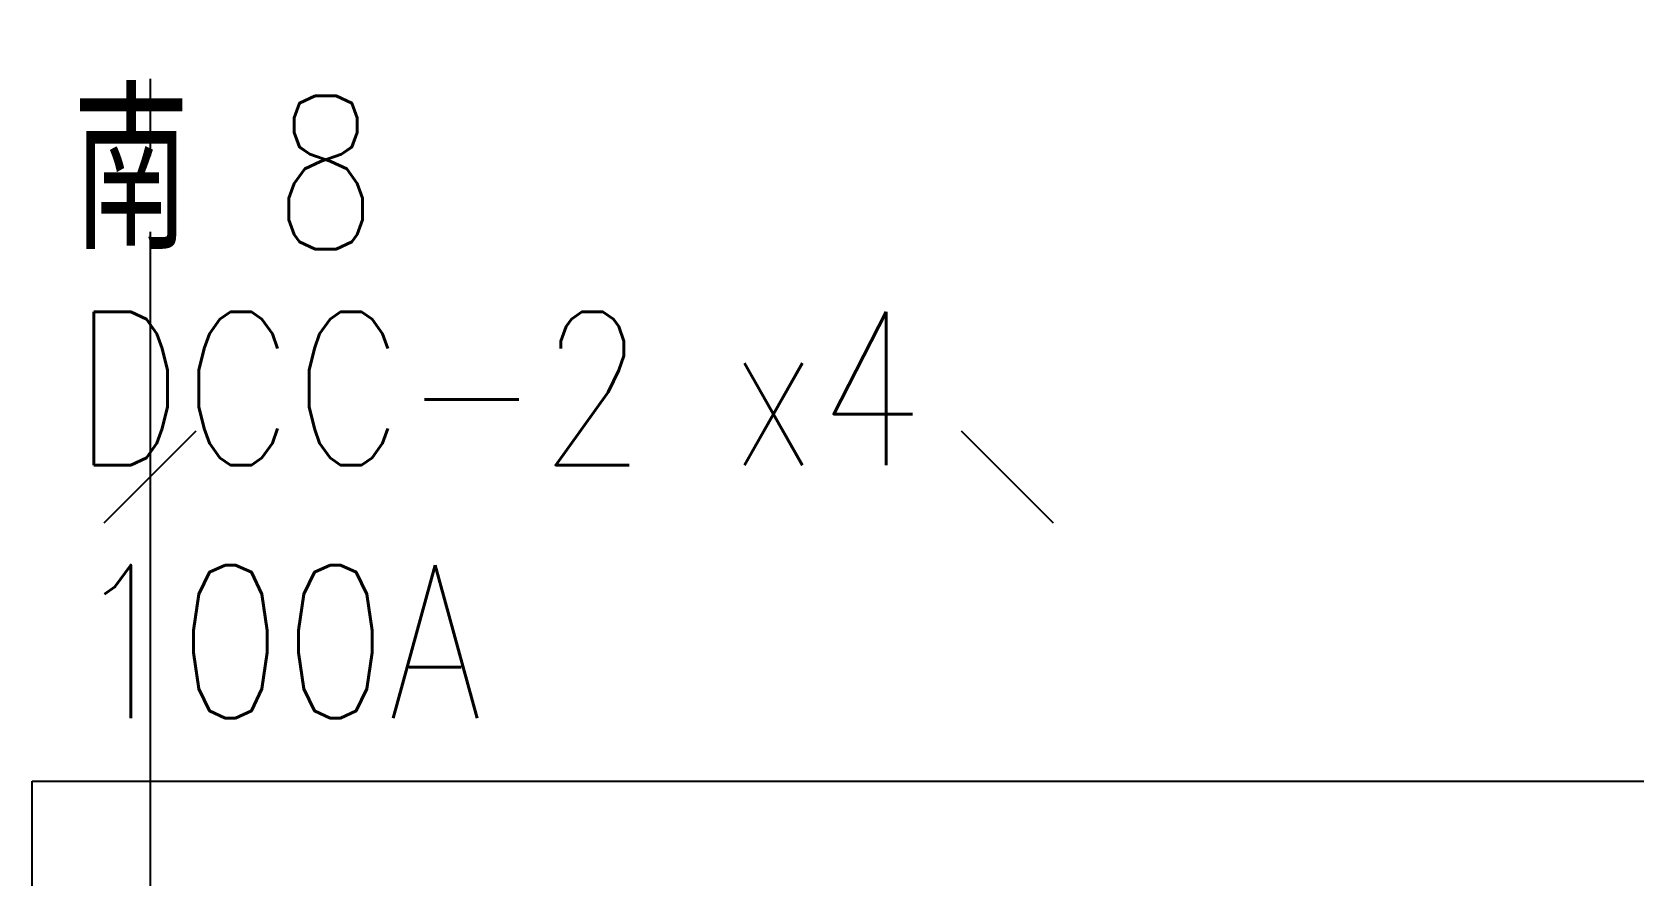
# Model space of a CAD drawing. Extents: x -3080 to 28500, y -1326 to 31609.
# Drawn here: x 5121 to 5645, y 2600 to 2875 of the extents above; entities that cross this region are included whole.
import ezdxf
from ezdxf.enums import TextEntityAlignment as Align

# ---------------------------------------------------------------- set-up
doc = ezdxf.new("R2010")
doc.units = 0
doc.header["$LTSCALE"] = 100
doc.linetypes.add('X-S-FAB-L05$0$COL-CEN-LIN', pattern=[3.25, 2.5, -0.25, 0.25, -0.25])
for name, color, linetype in [('0-xref', 8, 'Continuous'), ('188K-SM-03-F05-MECH-DCC-Y2257103$0$00_閥站分組', 1, 'Continuous'), ('188K-SM-07-F10-MECH-CR PIPE-Y2257103$0$00_閥站分組', 1, 'Continuous'), ('X-S-FAB-L05$0$BLOCK', 8, 'Continuous'), ('X-S-FAB-L05$0$CCL', 8, 'X-S-FAB-L05$0$COL-CEN-LIN'), ('X-S-FAB-L05$0$S-鋼柱', 8, 'Continuous')]:
    doc.layers.add(name, color=color, linetype=linetype)
doc.layers.add('X-S-FAB-L05$0$XREF', color=8, linetype='Continuous', lineweight=0)
doc.styles.add('188K-SM-03-F05-MECH-DCC-Y2257103$0$XFM1Q20-200k$0$12P7-XCM2P10$0$AA-TXT', font='simplex.shx', dxfattribs={"bigfont": 'china.shx'})
doc.styles.add('188K-SM-07-F10-MECH-CR PIPE-Y2257103$0$XFM1Q20-200k$0$12P7-XCM2P10$0$AA-TXT', font='simplex.shx', dxfattribs={"bigfont": 'china.shx'})

# ---------------------------------------------------------------- blocks, each defined once
blk = doc.blocks.new('X-S-FAB-L05$0$FAB2-L05')
at = {"layer": 'X-S-FAB-L05$0$CCL'}
blk.add_line((-21000, 11005), (-21000, 0), dxfattribs=at)
blk = doc.blocks.new('X-S-FAB-L05$0$SC1')
at = {"layer": 'DefPoints'}
blk.add_line((27924.99, 8342.12), (27954.99, 8312.12), dxfattribs=at)
blk = doc.blocks.new('X-S-FAB-L05$0$VC(C)')
at = {"layer": 'X-S-FAB-L05$0$S-鋼柱', "rotation": 90}
blk.add_blockref('X-S-FAB-L05$0$SC1', (13487.13, -25209.99), dxfattribs=at)
at = {"layer": 'X-S-FAB-L05$0$S-鋼柱'}
blk.add_blockref('X-S-FAB-L05$0$SC1', (-22499.99, -5597.12), dxfattribs=at)
blk = doc.blocks.new('X-S-FAB-L05')
at = {"layer": 'X-S-FAB-L05$0$BLOCK'}
blk.add_blockref('X-S-FAB-L05$0$FAB2-L05', (26160, -720), dxfattribs=at)
at = {"layer": 'X-S-FAB-L05$0$XREF'}
blk.add_blockref('X-S-FAB-L05$0$VC(C)', (0, 0), dxfattribs=at)
blk = doc.blocks.new('188K-SM-03-F05-MECH-DCC-Y2257103')
at = {"layer": '188K-SM-03-F05-MECH-DCC-Y2257103$0$00_閥站分組', "ltscale": 1000, "elevation": 0}
blk.add_lwpolyline([(5121.41, 2630.57), (5725.23, 2630.57), (5725.23, 2105.81), (5121.41, 2105.81)], close=True, dxfattribs=at)
at = {"layer": '188K-SM-03-F05-MECH-DCC-Y2257103$0$00_閥站分組', "style": '188K-SM-03-F05-MECH-DCC-Y2257103$0$XFM1Q20-200k$0$12P7-XCM2P10$0$AA-TXT', "width": 0.8}
for s, p in [('南 8', (5134.78, 2829.4)), ('DCC-2 x4', (5134.78, 2758.84)), ('100A', (5134.78, 2676.2))]:
    blk.add_text(s, height=50, dxfattribs=at).set_placement(p, align=Align.MIDDLE_LEFT)
blk = doc.blocks.new('188K-SM-07-F10-MECH-CR PIPE-Y2257103')
at = {"layer": '188K-SM-07-F10-MECH-CR PIPE-Y2257103$0$00_閥站分組', "ltscale": 1000, "elevation": 0}
blk.add_lwpolyline([(5121.409, 2630.574), (5725.227, 2630.574), (5725.227, 2105.806), (5121.409, 2105.806)], close=True, dxfattribs=at)
at = {"layer": '188K-SM-07-F10-MECH-CR PIPE-Y2257103$0$00_閥站分組', "style": '188K-SM-07-F10-MECH-CR PIPE-Y2257103$0$XFM1Q20-200k$0$12P7-XCM2P10$0$AA-TXT', "width": 0.8}
for s, p in [('南 8', (5134.784, 2829.395)), ('DCC-2 x4', (5134.784, 2758.84)), ('100A', (5134.784, 2676.197))]:
    blk.add_text(s, height=50, dxfattribs=at).set_placement(p, align=Align.MIDDLE_LEFT)

msp = doc.modelspace()

# ---------------------------------------------------------------- block references
at = {"layer": '0-xref'}
for name in ['X-S-FAB-L05', '188K-SM-03-F05-MECH-DCC-Y2257103']:
    msp.add_blockref(name, (0, 0), dxfattribs=at)

# ---------------------------------------------------------------- next in the draw order: block references
msp.add_blockref('188K-SM-07-F10-MECH-CR PIPE-Y2257103', (0, 0), dxfattribs=at)

doc.saveas('drawing.dxf')
